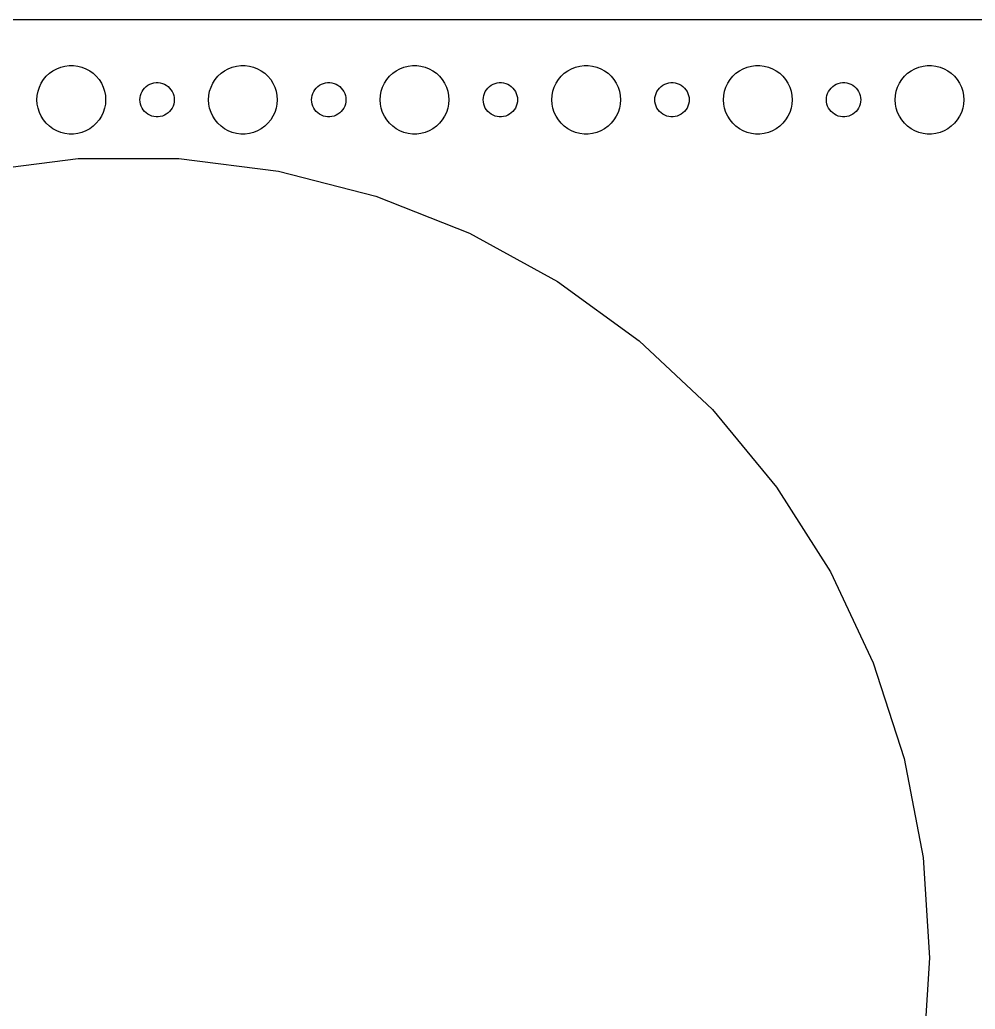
# Model space of a CAD drawing. Header units: metres. Extents: x -232 to 232, y -82 to 82.
# Drawn here: x -154.5 to -71, y -4.5 to 82 of the extents above; entities that cross this region are included whole.
import ezdxf

# ---------------------------------------------------------------- set-up
doc = ezdxf.new("R2010")
doc.units = ezdxf.units.M

msp = doc.modelspace()

# ---------------------------------------------------------------- linework, layer by layer
for p, q in [((227.314, 81.9901), (-227.314, 81.9901)), ((-151.277, 77.7145), (-150.927, 77.8532)), ((-150.927, 77.8532), (-150.562, 77.9469)), ((-150.562, 77.9469), (-150.188, 77.9941)), ((-150.188, 77.9941), (-149.812, 77.9941)), ((-149.812, 77.9941), (-149.438, 77.9469)), ((-149.438, 77.9469), (-149.073, 77.8532)), ((-149.073, 77.8532), (-148.723, 77.7145)), ((-136.277, 77.7145), (-135.927, 77.8532)), ((-135.927, 77.8532), (-135.562, 77.9469)), ((-135.562, 77.9469), (-135.188, 77.9941)), ((-135.188, 77.9941), (-134.812, 77.9941)), ((-134.812, 77.9941), (-134.438, 77.9469)), ((-134.438, 77.9469), (-134.073, 77.8532)), ((-134.073, 77.8532), (-133.723, 77.7145)), ((-121.277, 77.7145), (-120.927, 77.8532)), ((-120.927, 77.8532), (-120.562, 77.9469)), ((-120.562, 77.9469), (-120.188, 77.9941)), ((-120.188, 77.9941), (-119.812, 77.9941)), ((-119.812, 77.9941), (-119.438, 77.9469)), ((-119.438, 77.9469), (-119.073, 77.8532)), ((-119.073, 77.8532), (-118.723, 77.7145)), ((-106.277, 77.7145), (-105.927, 77.8532)), ((-105.927, 77.8532), (-105.562, 77.9469)), ((-105.562, 77.9469), (-105.188, 77.9941)), ((-105.188, 77.9941), (-104.812, 77.9941)), ((-104.812, 77.9941), (-104.438, 77.9469)), ((-104.438, 77.9469), (-104.073, 77.8532)), ((-104.073, 77.8532), (-103.723, 77.7145)), ((-91.2773, 77.7145), (-90.927, 77.8532)), ((-90.927, 77.8532), (-90.5621, 77.9469)), ((-90.5621, 77.9469), (-90.1884, 77.9941)), ((-90.1884, 77.9941), (-89.8116, 77.9941)), ((-89.8116, 77.9941), (-89.4379, 77.9469)), ((-89.4379, 77.9469), (-89.073, 77.8532)), ((-89.073, 77.8532), (-88.7227, 77.7145)), ((-76.2773, 77.7145), (-75.927, 77.8532)), ((-75.927, 77.8532), (-75.5621, 77.9469)), ((-75.5621, 77.9469), (-75.1884, 77.9941)), ((-75.1884, 77.9941), (-74.8116, 77.9941)), ((-74.8116, 77.9941), (-74.4379, 77.9469)), ((-74.4379, 77.9469), (-74.073, 77.8532)), ((-74.073, 77.8532), (-73.7227, 77.7145)), ((-152.427, 76.7634), (-152.187, 77.0536)), ((-152.187, 77.0536), (-151.912, 77.3115)), ((-151.912, 77.3115), (-151.607, 77.533)), ((-151.607, 77.533), (-151.277, 77.7145)), ((-148.723, 77.7145), (-148.393, 77.533)), ((-148.393, 77.533), (-148.088, 77.3115)), ((-148.088, 77.3115), (-147.813, 77.0536)), ((-147.813, 77.0536), (-147.573, 76.7634)), ((-137.427, 76.7634), (-137.187, 77.0536)), ((-137.187, 77.0536), (-136.912, 77.3115)), ((-136.912, 77.3115), (-136.607, 77.533)), ((-136.607, 77.533), (-136.277, 77.7145)), ((-133.723, 77.7145), (-133.393, 77.533)), ((-133.393, 77.533), (-133.088, 77.3115)), ((-133.088, 77.3115), (-132.813, 77.0536)), ((-132.813, 77.0536), (-132.573, 76.7634)), ((-122.427, 76.7634), (-122.187, 77.0536)), ((-122.187, 77.0536), (-121.912, 77.3115)), ((-121.912, 77.3115), (-121.607, 77.533)), ((-121.607, 77.533), (-121.277, 77.7145)), ((-118.723, 77.7145), (-118.393, 77.533)), ((-118.393, 77.533), (-118.088, 77.3115)), ((-118.088, 77.3115), (-117.813, 77.0536)), ((-117.813, 77.0536), (-117.573, 76.7634)), ((-107.427, 76.7634), (-107.187, 77.0536)), ((-107.187, 77.0536), (-106.912, 77.3115)), ((-106.912, 77.3115), (-106.607, 77.533)), ((-106.607, 77.533), (-106.277, 77.7145)), ((-103.723, 77.7145), (-103.393, 77.533)), ((-103.393, 77.533), (-103.088, 77.3115)), ((-103.088, 77.3115), (-102.813, 77.0536)), ((-102.813, 77.0536), (-102.573, 76.7634)), ((-92.427, 76.7634), (-92.1869, 77.0536)), ((-92.1869, 77.0536), (-91.9123, 77.3115)), ((-91.9123, 77.3115), (-91.6075, 77.533)), ((-91.6075, 77.533), (-91.2773, 77.7145)), ((-88.7227, 77.7145), (-88.3925, 77.533)), ((-88.3925, 77.533), (-88.0877, 77.3115)), ((-88.0877, 77.3115), (-87.8131, 77.0536)), ((-87.8131, 77.0536), (-87.573, 76.7634)), ((-77.427, 76.7634), (-77.1869, 77.0536)), ((-77.1869, 77.0536), (-76.9123, 77.3115)), ((-76.9123, 77.3115), (-76.6075, 77.533)), ((-76.6075, 77.533), (-76.2773, 77.7145)), ((-73.7227, 77.7145), (-73.3925, 77.533)), ((-73.3925, 77.533), (-73.0877, 77.3115)), ((-73.0877, 77.3115), (-72.8131, 77.0536)), ((-72.8131, 77.0536), (-72.573, 76.7634)), ((-152.789, 76.1044), (-152.629, 76.4453)), ((-152.629, 76.4453), (-152.427, 76.7634)), ((-147.573, 76.7634), (-147.371, 76.4453)), ((-147.371, 76.4453), (-147.211, 76.1044)), ((-143.593, 76.0268), (-143.456, 76.1558)), ((-143.456, 76.1558), (-143.304, 76.2665)), ((-143.304, 76.2665), (-143.139, 76.3572)), ((-143.139, 76.3572), (-142.964, 76.4266)), ((-142.964, 76.4266), (-142.781, 76.4734)), ((-142.781, 76.4734), (-142.594, 76.497)), ((-142.594, 76.497), (-142.406, 76.497)), ((-142.406, 76.497), (-142.219, 76.4734)), ((-142.219, 76.4734), (-142.036, 76.4266)), ((-142.036, 76.4266), (-141.861, 76.3572)), ((-141.861, 76.3572), (-141.696, 76.2665)), ((-141.696, 76.2665), (-141.544, 76.1558)), ((-141.544, 76.1558), (-141.407, 76.0268)), ((-137.789, 76.1044), (-137.629, 76.4453)), ((-137.629, 76.4453), (-137.427, 76.7634)), ((-132.573, 76.7634), (-132.371, 76.4453)), ((-132.371, 76.4453), (-132.211, 76.1044)), ((-128.593, 76.0268), (-128.456, 76.1558)), ((-128.456, 76.1558), (-128.304, 76.2665)), ((-128.304, 76.2665), (-128.139, 76.3572)), ((-128.139, 76.3572), (-127.964, 76.4266)), ((-127.964, 76.4266), (-127.781, 76.4734)), ((-127.781, 76.4734), (-127.594, 76.497)), ((-127.594, 76.497), (-127.406, 76.497)), ((-127.406, 76.497), (-127.219, 76.4734)), ((-127.219, 76.4734), (-127.036, 76.4266)), ((-127.036, 76.4266), (-126.861, 76.3572)), ((-126.861, 76.3572), (-126.696, 76.2665)), ((-126.696, 76.2665), (-126.544, 76.1558)), ((-126.544, 76.1558), (-126.407, 76.0268)), ((-122.789, 76.1044), (-122.629, 76.4453)), ((-122.629, 76.4453), (-122.427, 76.7634)), ((-117.573, 76.7634), (-117.371, 76.4453)), ((-117.371, 76.4453), (-117.211, 76.1044)), ((-113.593, 76.0268), (-113.456, 76.1558)), ((-113.456, 76.1558), (-113.304, 76.2665)), ((-113.304, 76.2665), (-113.139, 76.3572)), ((-113.139, 76.3572), (-112.964, 76.4266)), ((-112.964, 76.4266), (-112.781, 76.4734)), ((-112.781, 76.4734), (-112.594, 76.497)), ((-112.594, 76.497), (-112.406, 76.497)), ((-112.406, 76.497), (-112.219, 76.4734)), ((-112.219, 76.4734), (-112.036, 76.4266)), ((-112.036, 76.4266), (-111.861, 76.3572)), ((-111.861, 76.3572), (-111.696, 76.2665)), ((-111.696, 76.2665), (-111.544, 76.1558)), ((-111.544, 76.1558), (-111.407, 76.0268)), ((-107.789, 76.1044), (-107.629, 76.4453)), ((-107.629, 76.4453), (-107.427, 76.7634)), ((-102.573, 76.7634), (-102.371, 76.4453)), ((-102.371, 76.4453), (-102.211, 76.1044)), ((-98.5934, 76.0268), (-98.4561, 76.1558)), ((-98.4561, 76.1558), (-98.3037, 76.2665)), ((-98.3037, 76.2665), (-98.1387, 76.3572)), ((-98.1387, 76.3572), (-97.9635, 76.4266)), ((-97.9635, 76.4266), (-97.7811, 76.4734)), ((-97.7811, 76.4734), (-97.5942, 76.497)), ((-97.5942, 76.497), (-97.4058, 76.497)), ((-97.4058, 76.497), (-97.2189, 76.4734)), ((-97.2189, 76.4734), (-97.0365, 76.4266)), ((-97.0365, 76.4266), (-96.8613, 76.3572)), ((-96.8613, 76.3572), (-96.6963, 76.2665)), ((-96.6963, 76.2665), (-96.5439, 76.1558)), ((-96.5439, 76.1558), (-96.4065, 76.0268)), ((-92.7893, 76.1044), (-92.6289, 76.4453)), ((-92.6289, 76.4453), (-92.427, 76.7634)), ((-87.573, 76.7634), (-87.3711, 76.4453)), ((-87.3711, 76.4453), (-87.2107, 76.1044)), ((-83.5934, 76.0268), (-83.4561, 76.1558)), ((-83.4561, 76.1558), (-83.3037, 76.2665)), ((-83.3037, 76.2665), (-83.1387, 76.3572)), ((-83.1387, 76.3572), (-82.9635, 76.4266)), ((-82.9635, 76.4266), (-82.7811, 76.4734)), ((-82.7811, 76.4734), (-82.5942, 76.497)), ((-82.5942, 76.497), (-82.4058, 76.497)), ((-82.4058, 76.497), (-82.2189, 76.4734)), ((-82.2189, 76.4734), (-82.0365, 76.4266)), ((-82.0365, 76.4266), (-81.8613, 76.3572)), ((-81.8613, 76.3572), (-81.6963, 76.2665)), ((-81.6963, 76.2665), (-81.5439, 76.1558)), ((-81.5439, 76.1558), (-81.4065, 76.0268)), ((-77.7893, 76.1044), (-77.6289, 76.4453)), ((-77.6289, 76.4453), (-77.427, 76.7634)), ((-72.573, 76.7634), (-72.3711, 76.4453)), ((-72.3711, 76.4453), (-72.2107, 76.1044)), ((-153, 75), (-152.976, 75.376)), ((-152.976, 75.376), (-152.906, 75.7461)), ((-152.906, 75.7461), (-152.789, 76.1044)), ((-147.211, 76.1044), (-147.094, 75.7461)), ((-147.094, 75.7461), (-147.024, 75.376)), ((-147.024, 75.376), (-147, 75)), ((-143.988, 75.188), (-143.953, 75.373)), ((-143.953, 75.373), (-143.895, 75.5522)), ((-143.895, 75.5522), (-143.814, 75.7226)), ((-143.814, 75.7226), (-143.714, 75.8817)), ((-143.714, 75.8817), (-143.593, 76.0268)), ((-141.407, 76.0268), (-141.286, 75.8817)), ((-141.286, 75.8817), (-141.186, 75.7226)), ((-141.186, 75.7226), (-141.105, 75.5522)), ((-141.105, 75.5522), (-141.047, 75.373)), ((-141.047, 75.373), (-141.012, 75.188)), ((-138, 75), (-137.976, 75.376)), ((-137.976, 75.376), (-137.906, 75.7461)), ((-137.906, 75.7461), (-137.789, 76.1044)), ((-132.211, 76.1044), (-132.094, 75.7461)), ((-132.094, 75.7461), (-132.024, 75.376)), ((-132.024, 75.376), (-132, 75)), ((-128.988, 75.188), (-128.953, 75.373)), ((-128.953, 75.373), (-128.895, 75.5522)), ((-128.895, 75.5522), (-128.814, 75.7226)), ((-128.814, 75.7226), (-128.714, 75.8817)), ((-128.714, 75.8817), (-128.593, 76.0268)), ((-126.407, 76.0268), (-126.286, 75.8817)), ((-126.286, 75.8817), (-126.186, 75.7226)), ((-126.186, 75.7226), (-126.105, 75.5522)), ((-126.105, 75.5522), (-126.047, 75.373)), ((-126.047, 75.373), (-126.012, 75.188)), ((-123, 75), (-122.976, 75.376)), ((-122.976, 75.376), (-122.906, 75.7461)), ((-122.906, 75.7461), (-122.789, 76.1044)), ((-117.211, 76.1044), (-117.094, 75.7461)), ((-117.094, 75.7461), (-117.024, 75.376)), ((-117.024, 75.376), (-117, 75)), ((-113.988, 75.188), (-113.953, 75.373)), ((-113.953, 75.373), (-113.895, 75.5522)), ((-113.895, 75.5522), (-113.814, 75.7226)), ((-113.814, 75.7226), (-113.714, 75.8817)), ((-113.714, 75.8817), (-113.593, 76.0268)), ((-111.407, 76.0268), (-111.286, 75.8817)), ((-111.286, 75.8817), (-111.186, 75.7226)), ((-111.186, 75.7226), (-111.105, 75.5522)), ((-111.105, 75.5522), (-111.047, 75.373)), ((-111.047, 75.373), (-111.012, 75.188)), ((-108, 75), (-107.976, 75.376)), ((-107.976, 75.376), (-107.906, 75.7461)), ((-107.906, 75.7461), (-107.789, 76.1044)), ((-102.211, 76.1044), (-102.094, 75.7461)), ((-102.094, 75.7461), (-102.024, 75.376)), ((-102.024, 75.376), (-102, 75)), ((-98.9882, 75.188), (-98.9529, 75.373)), ((-98.9529, 75.373), (-98.8947, 75.5522)), ((-98.8947, 75.5522), (-98.8145, 75.7226)), ((-98.8145, 75.7226), (-98.7135, 75.8817)), ((-98.7135, 75.8817), (-98.5934, 76.0268)), ((-96.4065, 76.0268), (-96.2865, 75.8817)), ((-96.2865, 75.8817), (-96.1855, 75.7226)), ((-96.1855, 75.7226), (-96.1053, 75.5522)), ((-96.1053, 75.5522), (-96.0471, 75.373)), ((-96.0471, 75.373), (-96.0118, 75.188)), ((-93, 75), (-92.9763, 75.376)), ((-92.9763, 75.376), (-92.9057, 75.7461)), ((-92.9057, 75.7461), (-92.7893, 76.1044)), ((-87.2107, 76.1044), (-87.0943, 75.7461)), ((-87.0943, 75.7461), (-87.0237, 75.376)), ((-87.0237, 75.376), (-87, 75)), ((-83.9882, 75.188), (-83.9529, 75.373)), ((-83.9529, 75.373), (-83.8947, 75.5522)), ((-83.8947, 75.5522), (-83.8145, 75.7226)), ((-83.8145, 75.7226), (-83.7135, 75.8817)), ((-83.7135, 75.8817), (-83.5934, 76.0268)), ((-81.4065, 76.0268), (-81.2865, 75.8817)), ((-81.2865, 75.8817), (-81.1855, 75.7226)), ((-81.1855, 75.7226), (-81.1053, 75.5522)), ((-81.1053, 75.5522), (-81.0471, 75.373)), ((-81.0471, 75.373), (-81.0118, 75.188)), ((-78, 75), (-77.9763, 75.376)), ((-77.9763, 75.376), (-77.9057, 75.7461)), ((-77.9057, 75.7461), (-77.7893, 76.1044)), ((-72.2107, 76.1044), (-72.0943, 75.7461)), ((-72.0943, 75.7461), (-72.0237, 75.376)), ((-72.0237, 75.376), (-72, 75)), ((-152.976, 74.624), (-153, 75)), ((-152.906, 74.2539), (-152.976, 74.624)), ((-147.024, 74.624), (-147.094, 74.2539)), ((-147, 75), (-147.024, 74.624)), ((-144, 75), (-143.988, 75.188)), ((-143.988, 74.812), (-144, 75)), ((-143.953, 74.627), (-143.988, 74.812)), ((-143.895, 74.4478), (-143.953, 74.627)), ((-143.814, 74.2774), (-143.895, 74.4478)), ((-141.105, 74.4478), (-141.186, 74.2774)), ((-141.047, 74.627), (-141.105, 74.4478)), ((-141.012, 74.812), (-141.047, 74.627)), ((-141.012, 75.188), (-141, 75)), ((-141, 75), (-141.012, 74.812)), ((-137.976, 74.624), (-138, 75)), ((-137.906, 74.2539), (-137.976, 74.624)), ((-132.024, 74.624), (-132.094, 74.2539)), ((-132, 75), (-132.024, 74.624)), ((-129, 75), (-128.988, 75.188)), ((-128.988, 74.812), (-129, 75)), ((-128.953, 74.627), (-128.988, 74.812)), ((-128.895, 74.4478), (-128.953, 74.627)), ((-128.814, 74.2774), (-128.895, 74.4478)), ((-126.105, 74.4478), (-126.186, 74.2774)), ((-126.047, 74.627), (-126.105, 74.4478)), ((-126.012, 74.812), (-126.047, 74.627)), ((-126.012, 75.188), (-126, 75)), ((-126, 75), (-126.012, 74.812)), ((-122.976, 74.624), (-123, 75)), ((-122.906, 74.2539), (-122.976, 74.624)), ((-117.024, 74.624), (-117.094, 74.2539)), ((-117, 75), (-117.024, 74.624)), ((-114, 75), (-113.988, 75.188)), ((-113.988, 74.812), (-114, 75)), ((-113.953, 74.627), (-113.988, 74.812)), ((-113.895, 74.4478), (-113.953, 74.627)), ((-113.814, 74.2774), (-113.895, 74.4478)), ((-111.105, 74.4478), (-111.186, 74.2774)), ((-111.047, 74.627), (-111.105, 74.4478)), ((-111.012, 74.812), (-111.047, 74.627)), ((-111.012, 75.188), (-111, 75)), ((-111, 75), (-111.012, 74.812)), ((-107.976, 74.624), (-108, 75)), ((-107.906, 74.2539), (-107.976, 74.624)), ((-102.024, 74.624), (-102.094, 74.2539)), ((-102, 75), (-102.024, 74.624)), ((-99, 75), (-98.9882, 75.188)), ((-98.9882, 74.812), (-99, 75)), ((-98.9529, 74.627), (-98.9882, 74.812)), ((-98.8947, 74.4478), (-98.9529, 74.627)), ((-98.8145, 74.2774), (-98.8947, 74.4478)), ((-96.1053, 74.4478), (-96.1855, 74.2774)), ((-96.0471, 74.627), (-96.1053, 74.4478)), ((-96.0118, 74.812), (-96.0471, 74.627)), ((-96.0118, 75.188), (-96, 75)), ((-96, 75), (-96.0118, 74.812)), ((-92.9763, 74.624), (-93, 75)), ((-92.9057, 74.2539), (-92.9763, 74.624)), ((-87.0237, 74.624), (-87.0943, 74.2539)), ((-87, 75), (-87.0237, 74.624)), ((-84, 75), (-83.9882, 75.188)), ((-83.9882, 74.812), (-84, 75)), ((-83.9529, 74.627), (-83.9882, 74.812)), ((-83.8947, 74.4478), (-83.9529, 74.627)), ((-83.8145, 74.2774), (-83.8947, 74.4478)), ((-81.1053, 74.4478), (-81.1855, 74.2774)), ((-81.0471, 74.627), (-81.1053, 74.4478)), ((-81.0118, 74.812), (-81.0471, 74.627)), ((-81.0118, 75.188), (-81, 75)), ((-81, 75), (-81.0118, 74.812)), ((-77.9763, 74.624), (-78, 75)), ((-77.9057, 74.2539), (-77.9763, 74.624)), ((-72.0237, 74.624), (-72.0943, 74.2539)), ((-72, 75), (-72.0237, 74.624)), ((-152.789, 73.8956), (-152.906, 74.2539)), ((-152.629, 73.5547), (-152.789, 73.8956)), ((-152.427, 73.2366), (-152.629, 73.5547)), ((-147.371, 73.5547), (-147.573, 73.2366)), ((-147.211, 73.8956), (-147.371, 73.5547)), ((-147.094, 74.2539), (-147.211, 73.8956)), ((-143.714, 74.1183), (-143.814, 74.2774)), ((-143.593, 73.9732), (-143.714, 74.1183)), ((-143.456, 73.8442), (-143.593, 73.9732)), ((-143.304, 73.7335), (-143.456, 73.8442)), ((-143.139, 73.6428), (-143.304, 73.7335)), ((-142.964, 73.5734), (-143.139, 73.6428)), ((-142.781, 73.5266), (-142.964, 73.5734)), ((-142.594, 73.503), (-142.781, 73.5266)), ((-142.219, 73.5266), (-142.406, 73.503)), ((-142.036, 73.5734), (-142.219, 73.5266)), ((-141.861, 73.6428), (-142.036, 73.5734)), ((-141.696, 73.7335), (-141.861, 73.6428)), ((-141.544, 73.8442), (-141.696, 73.7335)), ((-141.407, 73.9732), (-141.544, 73.8442)), ((-141.286, 74.1183), (-141.407, 73.9732)), ((-141.186, 74.2774), (-141.286, 74.1183)), ((-137.789, 73.8956), (-137.906, 74.2539)), ((-137.629, 73.5547), (-137.789, 73.8956)), ((-137.427, 73.2366), (-137.629, 73.5547)), ((-132.371, 73.5547), (-132.573, 73.2366)), ((-132.211, 73.8956), (-132.371, 73.5547)), ((-132.094, 74.2539), (-132.211, 73.8956)), ((-128.714, 74.1183), (-128.814, 74.2774)), ((-128.593, 73.9732), (-128.714, 74.1183)), ((-128.456, 73.8442), (-128.593, 73.9732)), ((-128.304, 73.7335), (-128.456, 73.8442)), ((-128.139, 73.6428), (-128.304, 73.7335)), ((-127.964, 73.5734), (-128.139, 73.6428)), ((-127.781, 73.5266), (-127.964, 73.5734)), ((-127.594, 73.503), (-127.781, 73.5266)), ((-127.219, 73.5266), (-127.406, 73.503)), ((-127.036, 73.5734), (-127.219, 73.5266)), ((-126.861, 73.6428), (-127.036, 73.5734)), ((-126.696, 73.7335), (-126.861, 73.6428)), ((-126.544, 73.8442), (-126.696, 73.7335)), ((-126.407, 73.9732), (-126.544, 73.8442)), ((-126.286, 74.1183), (-126.407, 73.9732)), ((-126.186, 74.2774), (-126.286, 74.1183)), ((-122.789, 73.8956), (-122.906, 74.2539)), ((-122.629, 73.5547), (-122.789, 73.8956)), ((-122.427, 73.2366), (-122.629, 73.5547)), ((-117.371, 73.5547), (-117.573, 73.2366)), ((-117.211, 73.8956), (-117.371, 73.5547)), ((-117.094, 74.2539), (-117.211, 73.8956)), ((-113.714, 74.1183), (-113.814, 74.2774)), ((-113.593, 73.9732), (-113.714, 74.1183)), ((-113.456, 73.8442), (-113.593, 73.9732)), ((-113.304, 73.7335), (-113.456, 73.8442)), ((-113.139, 73.6428), (-113.304, 73.7335)), ((-112.964, 73.5734), (-113.139, 73.6428)), ((-112.781, 73.5266), (-112.964, 73.5734)), ((-112.594, 73.503), (-112.781, 73.5266)), ((-112.219, 73.5266), (-112.406, 73.503)), ((-112.036, 73.5734), (-112.219, 73.5266)), ((-111.861, 73.6428), (-112.036, 73.5734)), ((-111.696, 73.7335), (-111.861, 73.6428)), ((-111.544, 73.8442), (-111.696, 73.7335)), ((-111.407, 73.9732), (-111.544, 73.8442)), ((-111.286, 74.1183), (-111.407, 73.9732)), ((-111.186, 74.2774), (-111.286, 74.1183)), ((-107.789, 73.8956), (-107.906, 74.2539)), ((-107.629, 73.5547), (-107.789, 73.8956)), ((-107.427, 73.2366), (-107.629, 73.5547)), ((-102.371, 73.5547), (-102.573, 73.2366)), ((-102.211, 73.8956), (-102.371, 73.5547)), ((-102.094, 74.2539), (-102.211, 73.8956)), ((-98.7135, 74.1183), (-98.8145, 74.2774)), ((-98.5934, 73.9732), (-98.7135, 74.1183)), ((-98.4561, 73.8442), (-98.5934, 73.9732)), ((-98.3037, 73.7335), (-98.4561, 73.8442)), ((-98.1387, 73.6428), (-98.3037, 73.7335)), ((-97.9635, 73.5734), (-98.1387, 73.6428)), ((-97.7811, 73.5266), (-97.9635, 73.5734)), ((-97.5942, 73.503), (-97.7811, 73.5266)), ((-97.2189, 73.5266), (-97.4058, 73.503)), ((-97.0365, 73.5734), (-97.2189, 73.5266)), ((-96.8613, 73.6428), (-97.0365, 73.5734)), ((-96.6963, 73.7335), (-96.8613, 73.6428)), ((-96.5439, 73.8442), (-96.6963, 73.7335)), ((-96.4065, 73.9732), (-96.5439, 73.8442)), ((-96.2865, 74.1183), (-96.4065, 73.9732)), ((-96.1855, 74.2774), (-96.2865, 74.1183)), ((-92.7893, 73.8956), (-92.9057, 74.2539)), ((-92.6289, 73.5547), (-92.7893, 73.8956)), ((-92.427, 73.2366), (-92.6289, 73.5547)), ((-87.3711, 73.5547), (-87.573, 73.2366)), ((-87.2107, 73.8956), (-87.3711, 73.5547)), ((-87.0943, 74.2539), (-87.2107, 73.8956)), ((-83.7135, 74.1183), (-83.8145, 74.2774)), ((-83.5934, 73.9732), (-83.7135, 74.1183)), ((-83.4561, 73.8442), (-83.5934, 73.9732)), ((-83.3037, 73.7335), (-83.4561, 73.8442)), ((-83.1387, 73.6428), (-83.3037, 73.7335)), ((-82.9635, 73.5734), (-83.1387, 73.6428)), ((-82.7811, 73.5266), (-82.9635, 73.5734)), ((-82.5942, 73.503), (-82.7811, 73.5266)), ((-82.2189, 73.5266), (-82.4058, 73.503)), ((-82.0365, 73.5734), (-82.2189, 73.5266)), ((-81.8613, 73.6428), (-82.0365, 73.5734)), ((-81.6963, 73.7335), (-81.8613, 73.6428)), ((-81.5439, 73.8442), (-81.6963, 73.7335)), ((-81.4065, 73.9732), (-81.5439, 73.8442)), ((-81.2865, 74.1183), (-81.4065, 73.9732)), ((-81.1855, 74.2774), (-81.2865, 74.1183)), ((-77.7893, 73.8956), (-77.9057, 74.2539)), ((-77.6289, 73.5547), (-77.7893, 73.8956)), ((-77.427, 73.2366), (-77.6289, 73.5547)), ((-72.3711, 73.5547), (-72.573, 73.2366)), ((-72.2107, 73.8956), (-72.3711, 73.5547)), ((-72.0943, 74.2539), (-72.2107, 73.8956)), ((-152.187, 72.9464), (-152.427, 73.2366)), ((-151.912, 72.6885), (-152.187, 72.9464)), ((-151.607, 72.467), (-151.912, 72.6885)), ((-148.088, 72.6885), (-148.393, 72.467)), ((-147.813, 72.9464), (-148.088, 72.6885)), ((-147.573, 73.2366), (-147.813, 72.9464)), ((-142.406, 73.503), (-142.594, 73.503)), ((-137.187, 72.9464), (-137.427, 73.2366)), ((-136.912, 72.6885), (-137.187, 72.9464)), ((-136.607, 72.467), (-136.912, 72.6885)), ((-133.088, 72.6885), (-133.393, 72.467)), ((-132.813, 72.9464), (-133.088, 72.6885)), ((-132.573, 73.2366), (-132.813, 72.9464)), ((-127.406, 73.503), (-127.594, 73.503)), ((-122.187, 72.9464), (-122.427, 73.2366)), ((-121.912, 72.6885), (-122.187, 72.9464)), ((-121.607, 72.467), (-121.912, 72.6885)), ((-118.088, 72.6885), (-118.393, 72.467)), ((-117.813, 72.9464), (-118.088, 72.6885)), ((-117.573, 73.2366), (-117.813, 72.9464)), ((-112.406, 73.503), (-112.594, 73.503)), ((-107.187, 72.9464), (-107.427, 73.2366)), ((-106.912, 72.6885), (-107.187, 72.9464)), ((-106.607, 72.467), (-106.912, 72.6885)), ((-103.088, 72.6885), (-103.393, 72.467)), ((-102.813, 72.9464), (-103.088, 72.6885)), ((-102.573, 73.2366), (-102.813, 72.9464)), ((-97.4058, 73.503), (-97.5942, 73.503)), ((-92.1869, 72.9464), (-92.427, 73.2366)), ((-91.9123, 72.6885), (-92.1869, 72.9464)), ((-91.6075, 72.467), (-91.9123, 72.6885)), ((-88.0877, 72.6885), (-88.3925, 72.467)), ((-87.8131, 72.9464), (-88.0877, 72.6885)), ((-87.573, 73.2366), (-87.8131, 72.9464)), ((-82.4058, 73.503), (-82.5942, 73.503)), ((-77.1869, 72.9464), (-77.427, 73.2366)), ((-76.9123, 72.6885), (-77.1869, 72.9464)), ((-76.6075, 72.467), (-76.9123, 72.6885)), ((-73.0877, 72.6885), (-73.3925, 72.467)), ((-72.8131, 72.9464), (-73.0877, 72.6885)), ((-72.573, 73.2366), (-72.8131, 72.9464)), ((-151.277, 72.2855), (-151.607, 72.467)), ((-150.927, 72.1468), (-151.277, 72.2855)), ((-150.562, 72.0531), (-150.927, 72.1468)), ((-150.188, 72.0059), (-150.562, 72.0531)), ((-149.812, 72.0059), (-150.188, 72.0059)), ((-149.438, 72.0531), (-149.812, 72.0059)), ((-149.073, 72.1468), (-149.438, 72.0531)), ((-148.723, 72.2855), (-149.073, 72.1468)), ((-148.393, 72.467), (-148.723, 72.2855)), ((-136.277, 72.2855), (-136.607, 72.467)), ((-135.927, 72.1468), (-136.277, 72.2855)), ((-135.562, 72.0531), (-135.927, 72.1468)), ((-135.188, 72.0059), (-135.562, 72.0531)), ((-134.812, 72.0059), (-135.188, 72.0059)), ((-134.438, 72.0531), (-134.812, 72.0059)), ((-134.073, 72.1468), (-134.438, 72.0531)), ((-133.723, 72.2855), (-134.073, 72.1468)), ((-133.393, 72.467), (-133.723, 72.2855)), ((-121.277, 72.2855), (-121.607, 72.467)), ((-120.927, 72.1468), (-121.277, 72.2855)), ((-120.562, 72.0531), (-120.927, 72.1468)), ((-120.188, 72.0059), (-120.562, 72.0531)), ((-119.812, 72.0059), (-120.188, 72.0059)), ((-119.438, 72.0531), (-119.812, 72.0059)), ((-119.073, 72.1468), (-119.438, 72.0531)), ((-118.723, 72.2855), (-119.073, 72.1468)), ((-118.393, 72.467), (-118.723, 72.2855)), ((-106.277, 72.2855), (-106.607, 72.467)), ((-105.927, 72.1468), (-106.277, 72.2855)), ((-105.562, 72.0531), (-105.927, 72.1468)), ((-105.188, 72.0059), (-105.562, 72.0531)), ((-104.812, 72.0059), (-105.188, 72.0059)), ((-104.438, 72.0531), (-104.812, 72.0059)), ((-104.073, 72.1468), (-104.438, 72.0531)), ((-103.723, 72.2855), (-104.073, 72.1468)), ((-103.393, 72.467), (-103.723, 72.2855)), ((-91.2773, 72.2855), (-91.6075, 72.467)), ((-90.927, 72.1468), (-91.2773, 72.2855)), ((-90.5621, 72.0531), (-90.927, 72.1468)), ((-90.1884, 72.0059), (-90.5621, 72.0531)), ((-89.8116, 72.0059), (-90.1884, 72.0059)), ((-89.4379, 72.0531), (-89.8116, 72.0059)), ((-89.073, 72.1468), (-89.4379, 72.0531)), ((-88.7227, 72.2855), (-89.073, 72.1468)), ((-88.3925, 72.467), (-88.7227, 72.2855)), ((-76.2773, 72.2855), (-76.6075, 72.467)), ((-75.927, 72.1468), (-76.2773, 72.2855)), ((-75.5621, 72.0531), (-75.927, 72.1468)), ((-75.1884, 72.0059), (-75.5621, 72.0531)), ((-74.8116, 72.0059), (-75.1884, 72.0059)), ((-74.4379, 72.0531), (-74.8116, 72.0059)), ((-74.073, 72.1468), (-74.4379, 72.0531)), ((-73.7227, 72.2855), (-74.073, 72.1468)), ((-73.3925, 72.467), (-73.7227, 72.2855)), ((-158.117, 68.7601), (-149.395, 69.8619)), ((-149.395, 69.8619), (-140.605, 69.8619)), ((-140.605, 69.8619), (-131.883, 68.7601)), ((-131.883, 68.7601), (-123.369, 66.574)), ((-123.369, 66.574), (-115.195, 63.3379)), ((-115.195, 63.3379), (-107.492, 59.103)), ((-107.492, 59.103), (-100.38, 53.9359)), ((-100.38, 53.9359), (-93.9722, 47.9183)), ((-93.9722, 47.9183), (-88.3688, 41.145)), ((-88.3688, 41.145), (-83.6585, 33.7227)), ((-83.6585, 33.7227), (-79.9156, 25.7687)), ((-79.9156, 25.7687), (-77.1992, 17.4083)), ((-77.1992, 17.4083), (-75.552, 8.77332)), ((-75.552, 8.77332), (-75, 0)), ((-75, 0), (-75.552, -8.77332))]:
    msp.add_line(p, q)

doc.saveas('drawing.dxf')
